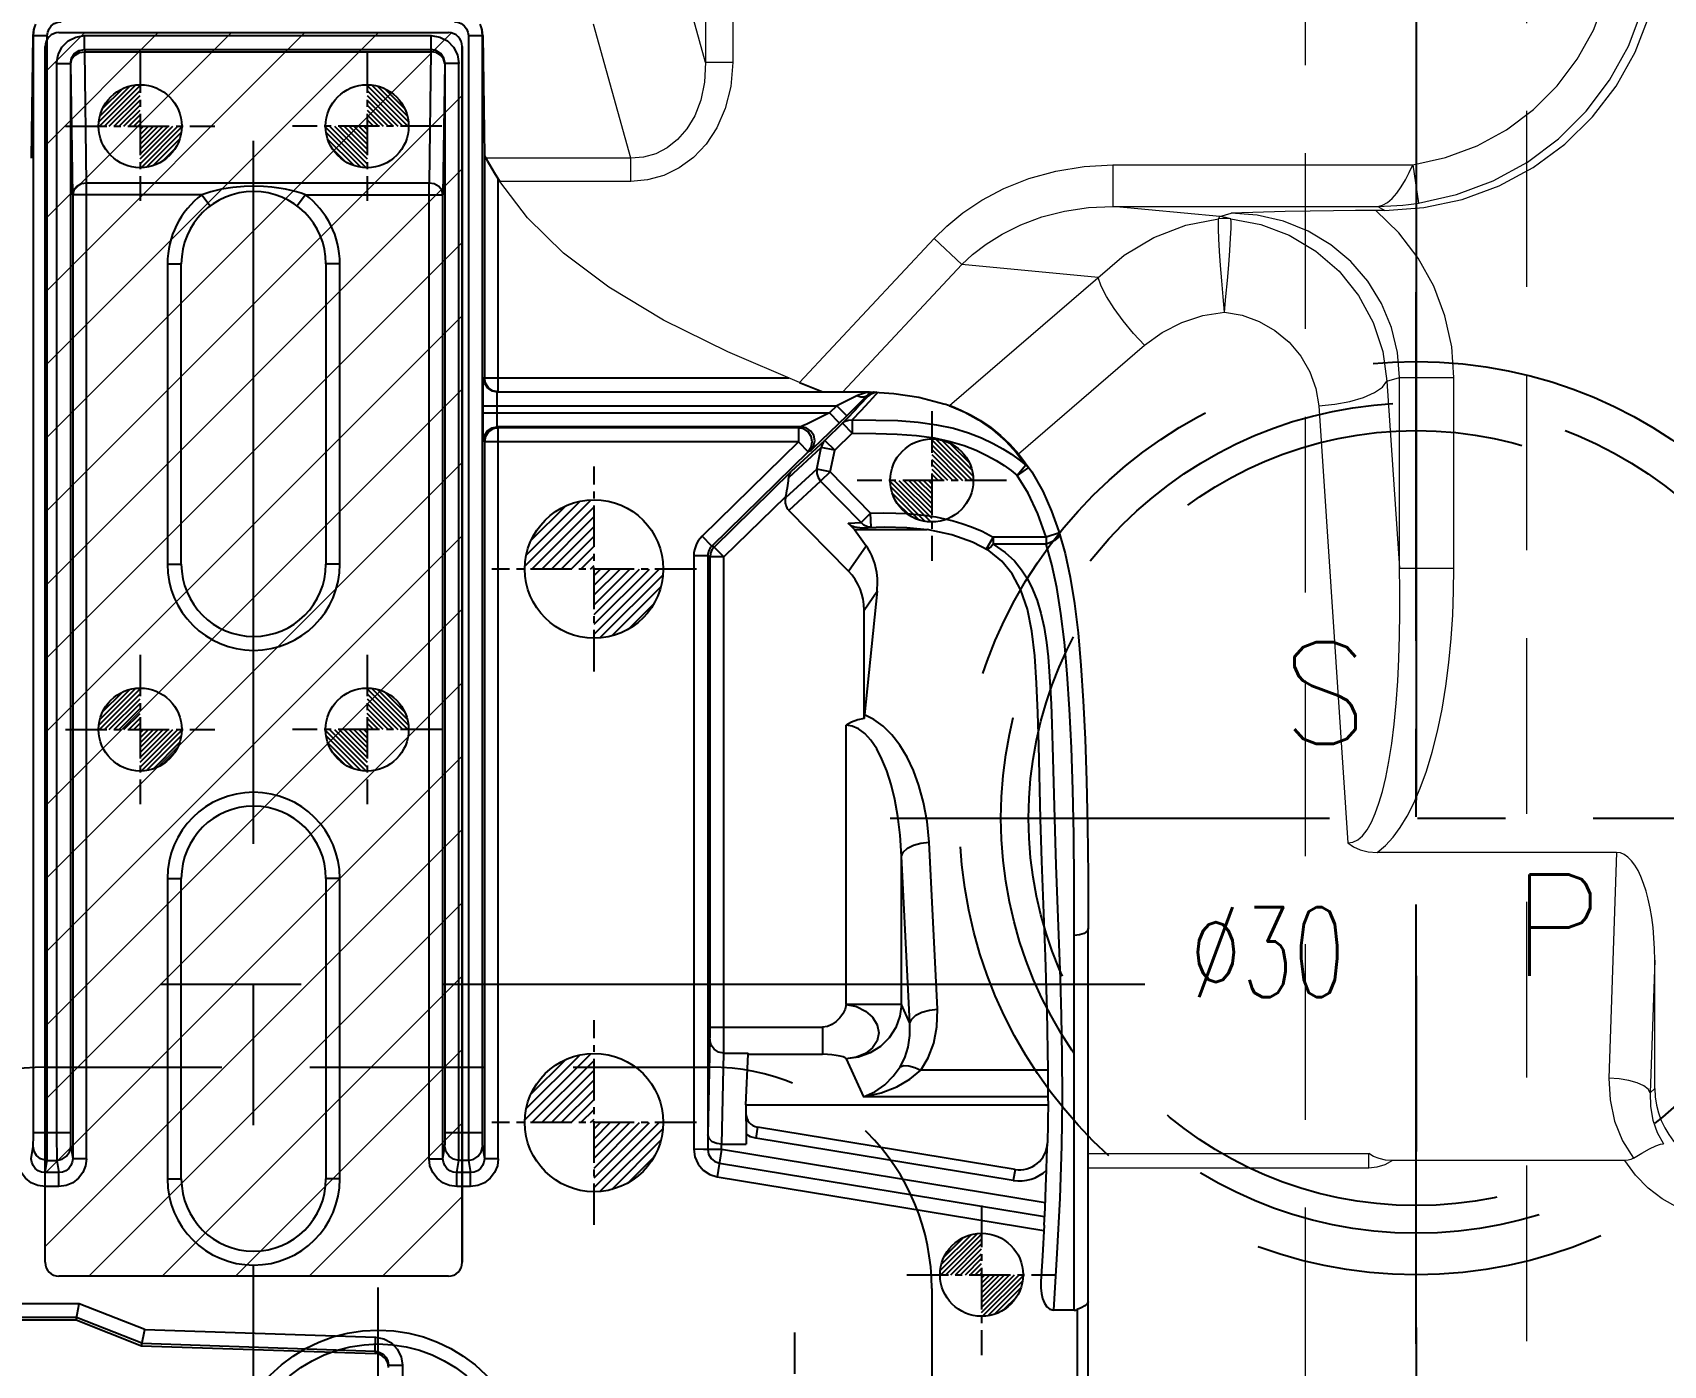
# Model space of a CAD drawing. Header units: inches. Extents: x 169168 to 170394, y -54081 to -53214.
# Drawn here: x 169733.4 to 169792.3, y -53412.3 to -53364.1 of the extents above; entities that cross this region are included whole.
import ezdxf

# ---------------------------------------------------------------- set-up
doc = ezdxf.new("R2010")
doc.units = ezdxf.units.IN
doc.header["$LTSCALE"] = 2
doc.header["$MEASUREMENT"] = 0
for name, pattern in [('CENTER', [50.8, 31.75, -6.35, 6.35, -6.35]), ('CENTER2', [1.125, 0.75, -0.125, 0.125, -0.125]), ('HIDDEN', [9.525, 6.35, -3.175])]:
    doc.linetypes.add(name, pattern=pattern)
doc.layers.get('0').update_dxf_attribs({"linetype": 'CONTINUOUS'})
for name, color, linetype in [('CAV-COR', 1, 'CONTINUOUS'), ('DEFAULT_1', 7, 'CENTER'), ('PIN', 4, 'CONTINUOUS'), ('SCREW', 52, 'HIDDEN'), ('SP', 3, 'CONTINUOUS'), ('y-cut', 7, 'CONTINUOUS'), ('壓塊', 157, 'CONTINUOUS'), ('文字', 1, 'CONTINUOUS')]:
    doc.layers.add(name, color=color, linetype=linetype)
for name, color, linetype, lineweight in [('dim', 3, 'CONTINUOUS', 15), ('WR', 122, 'HIDDEN', 18), ('截面', 191, 'CONTINUOUS', 15), ('枕位', 75, 'CONTINUOUS', 15)]:
    doc.layers.add(name, color=color, linetype=linetype, lineweight=lineweight)
doc.styles.add('ROMANC', font='romanc', dxfattribs={"width": 0.6, "height": 1})
doc.styles.get("Standard").update_dxf_attribs({"font": 'txt.shx', "width": 0.67})

# ---------------------------------------------------------------- blocks, each defined once
blk = doc.blocks.new('20160824.113845')
at = {"layer": '截面', "linetype": 'Continuous', "ltscale": 0.3}
h = blk.add_hatch(dxfattribs=at)
h.set_pattern_fill('ANSI31', color=256, scale=15, angle=180, style=0)
h.set_pattern_definition([(225, (340694.4852, -102157.7716), (1.325825215, -1.325825215), [])])
h.paths.add_polyline_path([(-35.353, -38.674, 0.414214), (-34.853, -39.174), (-20.783, -39.174, 0.414214), (-20.283, -38.674), (-20.283, 5.256, 0.414214), (-20.783, 5.756), (-34.853, 5.756, 0.414214), (-35.353, 5.256)])
h.paths.add_polyline_path([(32.552, -31.589, 0.414214), (33.052, -32.089), (33.722, -32.089, -0.414214), (34.222, -32.589), (34.222, -61.289, 0.414214), (34.722, -61.789), (40.022, -61.789, 0.414214), (40.522, -61.289), (40.522, -24.879), (40.382, -24.879), (32.552, -24.879)])
h.paths.add_polyline_path([(71.842, -61.289, 0.414214), (72.342, -61.789), (77.642, -61.789, 0.414214), (78.142, -61.289), (78.142, -32.589, -0.414214), (78.642, -32.089), (79.312, -32.089, 0.414214), (79.812, -31.589), (79.812, -24.879), (71.982, -24.879), (71.842, -24.879)])
h.paths.add_polyline_path([(71.842, -24.879), (71.982, -24.879), (71.982, -10.899), (64.482, -10.899), (64.482, -24.879)])
h.paths.add_polyline_path([(40.522, -24.879), (47.882, -24.879), (47.882, -10.899), (40.382, -10.899), (40.382, -24.879)])
at = {"layer": 'y-cut', "linetype": 'ByBlock'}
for p, q in [((-34.853, 5.756), (-20.783, 5.756)), ((-35.353, -38.674), (-35.353, 5.256)), ((-20.283, 5.256), (-20.283, -38.674)), ((-20.783, -39.174), (-34.853, -39.174))]:
    blk.add_line(p, q, dxfattribs=at)
for centre, start, end in [((-34.853, 5.256), 90, 180), ((-20.783, 5.256), 0, 90), ((-34.853, -38.674), 180, 270), ((-20.783, -38.674), 270, 0)]:
    blk.add_arc(centre, 0.5, start, end, dxfattribs=at)
blk = doc.blocks.new('20140410.082121')
at = {"layer": 'SCREW', "color": 137, "linetype": 'CENTER', "ltscale": 0.25}
for p, q in [((0, -7.042), (0, 7.042)), ((-7, 0), (7, 0))]:
    blk.add_line(p, q, dxfattribs=at)
at = {"layer": 'SCREW', "color": 137, "linetype": 'Continuous'}
blk.add_lwpolyline([(-1.443, 2.5), (-2.887, 0), (-1.443, -2.5), (1.443, -2.5), (2.887, 0), (1.443, 2.5)], close=True, dxfattribs=at)
at = {"layer": 'SCREW', "color": 137}
for radius in [5.5, 5, 3]:
    blk.add_circle((0, 0), radius, dxfattribs=at)
at = {"layer": 'dim', "style": 'ROMANC', "width": 0.8}
blk.add_text('M6', height=3.1716, dxfattribs=at).set_placement((-2.868, -1.703))
blk = doc.blocks.new('20160825.182511')
at = {"color": 8, "linetype": 'HIDDEN'}
blk.add_circle((0, 0), 16.5, dxfattribs=at)
at = {"layer": 'SP', "linetype": 'CENTER', "ltscale": 0.25}
for p, q in [((0, -19), (0, 19)), ((-19, 0), (19, 0))]:
    blk.add_line(p, q, dxfattribs=at)
at = {"layer": 'SP', "linetype": 'HIDDEN'}
for radius in [15, 14]:
    blk.add_circle((0, 0), radius, dxfattribs=at)
at = {"layer": 'dim', "insert": (-5.368, -4.84), "char_height": 3.2506, "attachment_point": 5}
blk.add_mtext('Ø30', dxfattribs=at)
at = {"layer": 'SP'}
for s, p in [('S', (-4.865, 2.687)), ('P', (3.467, -5.699))]:
    blk.add_text(s, height=3.665, dxfattribs=at).set_placement(p)

msp = doc.modelspace()

# ---------------------------------------------------------------- hatches: boundary and pattern name
at = {"layer": 'PIN', "linetype": 'Continuous'}
h = msp.add_hatch(dxfattribs=at)
h.set_pattern_fill('ANSI31', color=3, angle=270, style=0)
h.set_pattern_definition([(225, (169942.54292, -53353.25902), (-0.08838835, 0.08838835), [])])
h.paths.add_polyline_path([(169737.261, -53367.499), (169735.761, -53367.499, -0.414214), (169737.261, -53365.999)])
h.paths.add_polyline_path([(169737.261, -53368.999), (169737.261, -53367.499), (169738.761, -53367.499, -0.414214)])
h = msp.add_hatch(dxfattribs=at)
h.set_pattern_fill('ANSI31', color=3, angle=270, style=0)
h.set_pattern_definition([(315, (169540.17887, -53353.25902), (0.08838835, 0.08838835), [])])
h.paths.add_polyline_path([(169745.461, -53367.499), (169746.961, -53367.499, 0.414214), (169745.461, -53365.999)])
h.paths.add_polyline_path([(169745.461, -53368.999), (169745.461, -53367.499), (169743.961, -53367.499, 0.414214)])
h = msp.add_hatch(dxfattribs=at)
h.set_pattern_fill('ANSI31', color=3, angle=270, style=0)
h.set_pattern_definition([(315, (169560.57887, -53366.05902), (0.08838835, 0.08838835), [])])
h.paths.add_polyline_path([(169765.861, -53380.299), (169767.361, -53380.299, 0.414214), (169765.861, -53378.799)])
h.paths.add_polyline_path([(169765.861, -53381.799), (169765.861, -53380.299), (169764.361, -53380.299, 0.414214)])
h = msp.add_hatch(dxfattribs=at)
h.set_pattern_fill('ANSI31', color=5, scale=2, angle=90, style=0)
h.set_pattern_definition([(45, (169548.37887, -53397.73844), (0.1767767, -0.1767767), [])])
h.paths.add_polyline_path([(169753.661, -53383.499), (169756.161, -53383.499, -0.414214), (169753.661, -53385.999)])
h.paths.add_polyline_path([(169753.661, -53380.999), (169753.661, -53383.499), (169751.161, -53383.499, -0.414214)])
h = msp.add_hatch(dxfattribs=at)
h.set_pattern_fill('ANSI31', color=3, angle=270, style=0)
h.set_pattern_definition([(225, (169942.54292, -53375.05902), (-0.08838835, 0.08838835), [])])
h.paths.add_polyline_path([(169737.261, -53389.299), (169735.761, -53389.299, -0.414214), (169737.261, -53387.799)])
h.paths.add_polyline_path([(169737.261, -53390.799), (169737.261, -53389.299), (169738.761, -53389.299, -0.414214)])
h = msp.add_hatch(dxfattribs=at)
h.set_pattern_fill('ANSI31', color=3, angle=270, style=0)
h.set_pattern_definition([(315, (169540.17887, -53375.05902), (0.08838835, 0.08838835), [])])
h.paths.add_polyline_path([(169745.461, -53389.299), (169746.961, -53389.299, 0.414214), (169745.461, -53387.799)])
h.paths.add_polyline_path([(169745.461, -53390.799), (169745.461, -53389.299), (169743.961, -53389.299, 0.414214)])
h = msp.add_hatch(dxfattribs=at)
h.set_pattern_fill('ANSI31', color=5, scale=2, angle=90, style=0)
h.set_pattern_definition([(45, (169548.37887, -53417.73844), (0.1767767, -0.1767767), [])])
h.paths.add_polyline_path([(169753.661, -53403.499), (169756.161, -53403.499, -0.414214), (169753.661, -53405.999)])
h.paths.add_polyline_path([(169753.661, -53400.999), (169753.661, -53403.499), (169751.161, -53403.499, -0.414214)])
h = msp.add_hatch(dxfattribs=at)
h.set_pattern_fill('ANSI31', color=3, angle=270, style=0)
h.set_pattern_definition([(225, (169972.94292, -53394.75902), (-0.08838835, 0.08838835), [])])
h.paths.add_polyline_path([(169767.661, -53408.999), (169766.161, -53408.999, -0.414214), (169767.661, -53407.499)])
h.paths.add_polyline_path([(169767.661, -53410.499), (169767.661, -53408.999), (169769.161, -53408.999, -0.414214)])

# ---------------------------------------------------------------- linework, layer by layer
at = {"linetype": 'CENTER', "ltscale": 0.5}
msp.add_line((169783.361, -53258.499), (169783.361, -53658.499), dxfattribs=at)
at = {"layer": 'CAV-COR', "linetype": 'ByBlock'}
for p, q in [((169733.382, -53364.228), (169733.321, -53368.65)), ((169733.382, -53364.228), (169733.905, -53364.228)), ((169733.402, -53364.228), (169733.433, -53363.981)), ((169733.402, -53404.117), (169733.402, -53364.228)), ((169733.904, -53404.608), (169733.905, -53364.228)), ((169734.326, -53364.119), (169748.396, -53364.119)), ((169735.249, -53364.731), (169735.249, -53364.228)), ((169735.249, -53364.228), (169747.774, -53364.228)), ((169747.774, -53364.731), (169747.774, -53364.228)), ((169747.774, -53364.228), (169748.087, -53364.278)), ((169749.118, -53364.228), (169749.118, -53404.108)), ((169749.118, -53364.228), (169749.642, -53364.228)), ((169749.588, -53363.975), (169749.621, -53364.228)), ((169749.621, -53364.228), (169749.621, -53404.052)), ((169749.642, -53364.228), (169749.701, -53368.555)), ((169733.826, -53408.549), (169733.826, -53364.619)), ((169735.261, -53364.731), (169735.261, -53364.808)), ((169735.261, -53364.731), (169747.762, -53364.731)), ((169735.327, -53369.552), (169735.261, -53364.808)), ((169735.261, -53364.808), (169747.762, -53364.808)), ((169747.762, -53364.808), (169747.697, -53369.552)), ((169747.762, -53364.731), (169747.762, -53364.808)), ((169748.896, -53408.549), (169748.896, -53364.619)), ((169734.244, -53365.233), (169734.244, -53404.104)), ((169734.244, -53365.233), (169734.759, -53365.233)), ((169734.747, -53365.233), (169734.747, -53404.049)), ((169734.824, -53369.977), (169734.759, -53365.233)), ((169748.265, -53365.233), (169748.199, -53369.977)), ((169748.779, -53365.233), (169748.265, -53365.233)), ((169748.276, -53404.12), (169748.276, -53365.233)), ((169748.778, -53404.613), (169748.779, -53365.233)), ((169749.698, -53368.549), (169749.698, -53376.595)), ((169735.327, -53404.804), (169735.327, -53369.552)), ((169747.697, -53369.552), (169735.327, -53369.552)), ((169747.697, -53404.804), (169747.697, -53369.552)), ((169750.147, -53369.332), (169750.252, -53369.495)), ((169750.201, -53377.097), (169750.201, -53369.416)), ((169734.824, -53369.977), (169734.824, -53404.804)), ((169739.492, -53369.977), (169734.824, -53369.977)), ((169739.492, -53369.977), (169739.793, -53370.379)), ((169743.23, -53369.977), (169742.929, -53370.379)), ((169743.23, -53369.977), (169748.199, -53369.977)), ((169748.199, -53404.804), (169748.199, -53369.977)), ((169738.245, -53372.469), (169738.245, -53383.323)), ((169738.245, -53372.469), (169738.748, -53372.469)), ((169738.748, -53383.323), (169738.748, -53372.469)), ((169743.974, -53372.469), (169743.974, -53383.323)), ((169744.476, -53372.469), (169743.974, -53372.469)), ((169744.476, -53383.323), (169744.476, -53372.469)), ((169749.663, -53376.595), (169749.701, -53376.787)), ((169749.663, -53376.595), (169760.693, -53376.595)), ((169761.086, -53376.757), (169761.923, -53377.097)), ((169749.654, -53378.124), (169749.654, -53377.337)), ((169749.973, -53377.059), (169750.165, -53377.097)), ((169750.165, -53377.097), (169762.155, -53377.097)), ((169763.157, -53377.244), (169762.435, -53377.6)), ((169762.652, -53377.097), (169763.543, -53377.098)), ((169763.509, -53377.248), (169762.787, -53377.959)), ((169763.401, -53377.156), (169763.325, -53377.178)), ((169763.473, -53377.35), (169763.361, -53377.471)), ((169763.561, -53377.25), (169763.473, -53377.35)), ((169763.553, -53377.209), (169763.509, -53377.248)), ((169763.509, -53377.248), (169763.561, -53377.25)), ((169763.543, -53377.098), (169763.614, -53377.098)), ((169763.595, -53377.179), (169763.553, -53377.209)), ((169763.671, -53377.168), (169763.561, -53377.25)), ((169763.719, -53377.332), (169763.589, -53377.472)), ((169763.614, -53377.098), (169763.79, -53377.108)), ((169763.667, -53377.171), (169763.79, -53377.122)), ((169763.798, -53377.119), (169763.671, -53377.168)), ((169763.833, -53377.209), (169763.719, -53377.332)), ((169763.79, -53377.122), (169763.877, -53377.113)), ((169763.873, -53377.112), (169763.798, -53377.119)), ((169763.914, -53377.117), (169763.833, -53377.209)), ((169765.393, -53377.292), (169766.299, -53377.526)), ((169749.654, -53377.6), (169762.435, -53377.6)), ((169749.654, -53377.862), (169762.168, -53377.862)), ((169750.157, -53377.993), (169750.157, -53377.6)), ((169762.787, -53377.959), (169761.853, -53378.871)), ((169762.435, -53377.6), (169762.168, -53377.862)), ((169762.52, -53378.221), (169762.168, -53377.862)), ((169762.787, -53377.959), (169762.435, -53377.6)), ((169763.091, -53377.757), (169762.788, -53378.073)), ((169763.297, -53377.78), (169762.985, -53378.107)), ((169763.589, -53377.472), (169763.297, -53377.78)), ((169766.435, -53377.568), (169766.501, -53377.588)), ((169766.497, -53377.598), (169766.572, -53377.624)), ((169749.657, -53378.571), (169749.654, -53378.124)), ((169749.659, -53378.729), (169749.657, -53378.571)), ((169749.973, -53378.403), (169750.165, -53378.364)), ((169750.165, -53378.364), (169750.163, -53378.346)), ((169750.201, -53378.399), (169750.165, -53378.364)), ((169761.13, -53378.364), (169750.165, -53378.364)), ((169750.201, -53404.804), (169750.201, -53378.399)), ((169761.044, -53378.399), (169750.201, -53378.399)), ((169761.13, -53378.364), (169761.044, -53378.399)), ((169761.044, -53378.399), (169761.044, -53378.902)), ((169762.631, -53378.235), (169762.002, -53378.851)), ((169762.788, -53378.073), (169762.631, -53378.235)), ((169762.631, -53378.235), (169762.983, -53378.594)), ((169762.985, -53378.107), (169762.983, -53378.594)), ((169749.661, -53378.83), (169749.659, -53378.729)), ((169749.663, -53378.867), (169749.661, -53378.83)), ((169749.663, -53378.867), (169749.701, -53378.675)), ((169749.698, -53378.902), (169749.663, -53378.867)), ((169749.698, -53378.902), (169749.698, -53404.804)), ((169761.044, -53378.902), (169749.698, -53378.902)), ((169761.044, -53378.902), (169757.566, -53382.31)), ((169760.694, -53380.196), (169761.87, -53379.108)), ((169762.002, -53378.851), (169760.781, -53379.981)), ((169761.044, -53378.902), (169761.396, -53379.261)), ((169761.704, -53379.889), (169761.87, -53379.108)), ((169762.354, -53379.21), (169761.87, -53379.108)), ((169762.002, -53378.851), (169762.354, -53379.21)), ((169762.982, -53378.594), (169762.354, -53379.21)), ((169761.396, -53379.261), (169757.918, -53382.669)), ((169761.482, -53379.226), (169761.396, -53379.261)), ((169762.188, -53379.992), (169762.354, -53379.21)), ((169768.748, -53379.355), (169769.022, -53379.55)), ((169768.927, -53379.307), (169769.265, -53379.742)), ((169769.265, -53379.742), (169768.953, -53380.116)), ((169769.022, -53379.55), (169769.265, -53379.742)), ((169758.002, -53382.705), (169760.781, -53379.981)), ((169761.704, -53379.889), (169760.576, -53380.933)), ((169761.845, -53380.328), (169760.703, -53381.385)), ((169762.188, -53379.992), (169761.704, -53379.889)), ((169762.188, -53379.992), (169761.845, -53380.328)), ((169763.308, -53381.821), (169761.845, -53380.328)), ((169763.651, -53381.485), (169762.188, -53379.992)), ((169769.361, -53379.837), (169768.953, -53380.116)), ((169758.354, -53383.064), (169760.589, -53380.873)), ((169760.589, -53380.873), (169760.576, -53380.933)), ((169762.857, -53383.582), (169760.703, -53381.385)), ((169763.651, -53381.485), (169763.308, -53381.821)), ((169763.669, -53381.987), (169763.651, -53381.485)), ((169763.065, -53382.076), (169762.837, -53381.844)), ((169763.065, -53382.076), (169763.492, -53382.659)), ((169763.065, -53382.076), (169765.696, -53382.076)), ((169763.411, -53381.914), (169763.308, -53381.821)), ((169757.918, -53382.669), (169757.566, -53382.31)), ((169758.002, -53382.705), (169757.918, -53382.669)), ((169762.857, -53383.582), (169763.492, -53382.659)), ((169768.083, -53382.346), (169767.824, -53382.777)), ((169769.994, -53382.598), (169768.082, -53382.598)), ((169768.083, -53382.346), (169768.083, -53382.598)), ((169769.994, -53382.346), (169768.083, -53382.346)), ((169770.474, -53382.197), (169769.994, -53382.346)), ((169769.994, -53382.346), (169769.994, -53382.598)), ((169757.264, -53383.028), (169757.264, -53404.461)), ((169757.767, -53383.028), (169757.264, -53383.028)), ((169757.767, -53383.028), (169757.767, -53404.471)), ((169757.851, -53383.064), (169757.767, -53383.028)), ((169757.869, -53382.932), (169757.851, -53383.064)), ((169757.851, -53400.264), (169757.851, -53383.064)), ((169758.354, -53383.064), (169757.851, -53383.064)), ((169757.92, -53382.809), (169757.869, -53382.932)), ((169758.002, -53382.705), (169757.92, -53382.809)), ((169758.354, -53383.064), (169758.002, -53382.705)), ((169758.352, -53400.749), (169758.354, -53383.064)), ((169738.245, -53383.323), (169738.748, -53383.323)), ((169744.476, -53383.323), (169743.974, -53383.323)), ((169763.418, -53384.982), (169763.886, -53384.302)), ((169763.886, -53384.302), (169763.429, -53388.771)), ((169763.418, -53388.895), (169763.418, -53384.982)), ((169762.774, -53399.228), (169762.774, -53389.146)), ((169770.229, -53389.916), (169770.314, -53393.367)), ((169765.072, -53399.907), (169764.766, -53393.874)), ((169764.766, -53399.228), (169764.766, -53393.874)), ((169766.068, -53399.406), (169765.762, -53393.373)), ((169738.245, -53394.68), (169738.245, -53405.534)), ((169738.245, -53394.68), (169738.748, -53394.68)), ((169738.748, -53405.534), (169738.748, -53394.68)), ((169743.974, -53394.68), (169743.974, -53405.534)), ((169744.476, -53394.68), (169743.974, -53394.68)), ((169744.476, -53405.534), (169744.476, -53394.68)), ((169771.008, -53410.278), (169771.008, -53396.741)), ((169771.511, -53419.083), (169771.511, -53396.489)), ((169764.766, -53399.228), (169762.774, -53399.228)), ((169765.072, -53399.907), (169764.766, -53399.228)), ((169757.85, -53400.399), (169757.851, -53400.264)), ((169757.851, -53400.048), (169761.917, -53400.048)), ((169761.917, -53400.048), (169761.917, -53401.034)), ((169757.849, -53400.491), (169757.767, -53403.937)), ((169757.849, -53400.491), (169757.85, -53400.399)), ((169758.272, -53404.284), (169758.351, -53400.991)), ((169758.351, -53400.991), (169759.23, -53400.991)), ((169759.147, -53402.86), (169759.229, -53401.034)), ((169759.229, -53401.034), (169761.917, -53401.034)), ((169762.774, -53401.191), (169763.395, -53402.572)), ((169770.067, -53401.611), (169765.471, -53401.611)), ((169770.067, -53402.239), (169770.067, -53401.611)), ((169770.065, -53402.572), (169763.395, -53402.572)), ((169770.064, -53402.716), (169770.067, -53402.239)), ((169759.147, -53402.86), (169759.147, -53403.17)), ((169759.147, -53402.86), (169770.062, -53402.86)), ((169759.148, -53403.17), (169759.151, -53403.735)), ((169733.402, -53403.863), (169734.747, -53403.863)), ((169748.276, -53403.863), (169749.621, -53403.863)), ((169759.151, -53403.735), (169759.151, -53404.284)), ((169759.569, -53403.666), (169759.504, -53404.062)), ((169768.87, -53405.196), (169759.568, -53403.666)), ((169733.325, -53404.804), (169733.398, -53404.365)), ((169733.401, -53404.235), (169733.402, -53404.117)), ((169734.244, -53404.104), (169734.246, -53404.699)), ((169734.713, -53404.557), (169734.751, -53404.365)), ((169734.747, -53404.049), (169734.748, -53404.234)), ((169734.748, -53404.234), (169734.749, -53404.317)), ((169734.751, -53404.365), (169734.824, -53404.804)), ((169748.199, -53404.804), (169748.272, -53404.365)), ((169748.311, -53404.557), (169748.272, -53404.365)), ((169749.118, -53404.108), (169749.12, -53404.703)), ((169749.587, -53404.557), (169749.625, -53404.365)), ((169749.621, -53404.052), (169749.622, -53404.236)), ((169749.622, -53404.236), (169749.623, -53404.319)), ((169749.625, -53404.365), (169749.698, -53404.804)), ((169758.269, -53404.471), (169757.767, -53404.471)), ((169758.269, -53404.471), (169758.107, -53405.462)), ((169758.269, -53404.471), (169758.269, -53404.284)), ((169769.963, -53406.394), (169758.269, -53404.471)), ((169758.272, -53404.284), (169759.151, -53404.284)), ((169768.805, -53405.592), (169759.504, -53404.062)), ((169770.024, -53404.74), (169770.038, -53404.229)), ((169733.827, -53405.308), (169733.901, -53404.866)), ((169733.901, -53404.866), (169734.248, -53404.866)), ((169733.902, -53404.773), (169733.904, -53404.608)), ((169734.246, -53404.699), (169734.247, -53404.823)), ((169734.248, -53404.866), (169734.322, -53405.308)), ((169735.327, -53404.804), (169734.824, -53404.804)), ((169747.697, -53404.804), (169748.199, -53404.804)), ((169748.701, -53405.308), (169748.775, -53404.866)), ((169749.122, -53404.866), (169748.775, -53404.866)), ((169748.776, -53404.776), (169748.778, -53404.613)), ((169749.12, -53404.703), (169749.121, -53404.824)), ((169749.122, -53404.866), (169749.196, -53405.308)), ((169750.201, -53404.804), (169749.698, -53404.804)), ((169758.188, -53404.966), (169769.939, -53406.899)), ((169770.009, -53405.218), (169770.024, -53404.74)), ((169734.322, -53405.308), (169733.827, -53405.308)), ((169734.322, -53405.81), (169734.322, -53405.308)), ((169738.245, -53405.534), (169738.748, -53405.534)), ((169744.476, -53405.534), (169743.974, -53405.534)), ((169748.701, -53405.81), (169748.701, -53405.308)), ((169749.196, -53405.308), (169748.701, -53405.308)), ((169749.196, -53405.81), (169749.196, -53405.308)), ((169758.109, -53405.463), (169769.914, -53407.404)), ((169768.87, -53405.196), (169768.805, -53405.592)), ((169769.987, -53405.809), (169770.009, -53405.218)), ((169734.322, -53405.81), (169733.826, -53405.81)), ((169749.196, -53405.81), (169748.701, -53405.81)), ((169769.954, -53406.587), (169769.987, -53405.809)), ((169769.924, -53407.21), (169769.954, -53406.587)), ((169748.396, -53409.049), (169734.326, -53409.049)), ((169735.059, -53410.045), (169711.889, -53410.045)), ((169734.947, -53410.632), (169735.059, -53410.045)), ((169737.426, -53410.977), (169735.059, -53410.045)), ((169771.008, -53410.278), (169770.255, -53410.278)), ((169771.109, -53410.257), (169771.109, -53419.083)), ((169734.963, -53410.547), (169711.09, -53410.546)), ((169720.056, -53410.632), (169734.947, -53410.632)), ((169734.947, -53410.632), (169737.305, -53411.561)), ((169737.323, -53411.476), (169734.963, -53410.547)), ((169737.305, -53411.561), (169737.426, -53410.977)), ((169737.426, -53410.977), (169745.765, -53411.259)), ((169737.305, -53411.561), (169745.748, -53411.847)), ((169737.323, -53411.476), (169745.748, -53411.761)), ((169745.748, -53411.761), (169745.765, -53411.259)), ((169745.748, -53411.761), (169745.748, -53411.847)), ((169745.748, -53411.761), (169745.9, -53411.79)), ((169746.209, -53412.111), (169746.233, -53412.264)), ((169746.233, -53412.264), (169746.736, -53412.264)), ((169746.736, -53412.264), (169746.736, -53418.508))]:
    msp.add_line(p, q, dxfattribs=at)
for points in [[(169733.905, -53364.228), (169733.92, -53364.105), (169733.969, -53363.983), (169734.05, -53363.875), (169734.157, -53363.792), (169734.281, -53363.742), (169734.407, -53363.726)], [(169748.616, -53363.726), (169748.739, -53363.741), (169748.861, -53363.79), (169748.969, -53363.871), (169749.052, -53363.978), (169749.102, -53364.101), (169749.118, -53364.228)], [(169734.244, -53365.233), (169734.294, -53364.921), (169734.437, -53364.642), (169734.657, -53364.421), (169734.936, -53364.278), (169735.249, -53364.228)], [(169748.087, -53364.278), (169748.366, -53364.421), (169748.587, -53364.642)], [(169734.747, -53365.233), (169734.785, -53365.041), (169734.894, -53364.878), (169735.057, -53364.769), (169735.261, -53364.731)], [(169734.759, -53365.233), (169734.796, -53365.042), (169734.905, -53364.878), (169735.069, -53364.769)], [(169734.759, -53365.233), (169734.797, -53365.071), (169734.907, -53364.934), (169735.069, -53364.841), (169735.261, -53364.808)], [(169748.276, -53365.233), (169748.238, -53365.041), (169748.129, -53364.878), (169747.966, -53364.769), (169747.762, -53364.731)], [(169748.265, -53365.233), (169748.226, -53365.071), (169748.117, -53364.934), (169747.954, -53364.841), (169747.762, -53364.808)], [(169748.265, -53365.233), (169748.226, -53365.041), (169748.117, -53364.878), (169747.954, -53364.769)], [(169748.587, -53364.642), (169748.729, -53364.921), (169748.779, -53365.233)], [(169749.701, -53368.555), (169749.726, -53368.602), (169749.751, -53368.65)], [(169749.751, -53368.65), (169749.809, -53368.757), (169749.88, -53368.885), (169749.961, -53369.025), (169750.05, -53369.175), (169750.147, -53369.332)], [(169735.327, -53369.552), (169735.135, -53369.585), (169734.972, -53369.677), (169734.863, -53369.815), (169734.824, -53369.977)], [(169743.23, -53369.977), (169743.078, -53369.923), (169742.908, -53369.871), (169742.719, -53369.821), (169742.51, -53369.775), (169742.276, -53369.734), (169742.013, -53369.7), (169741.718, -53369.675), (169741.385, -53369.665), (169741.014, -53369.675), (169740.613, -53369.711), (169740.204, -53369.777), (169739.82, -53369.869), (169739.492, -53369.977)], [(169748.199, -53369.977), (169748.16, -53369.815), (169748.051, -53369.677), (169747.889, -53369.585), (169747.697, -53369.552)], [(169749.654, -53377.337), (169749.657, -53376.887), (169749.659, -53376.729)], [(169749.659, -53376.729), (169749.661, -53376.629), (169749.663, -53376.595)], [(169750.201, -53377.097), (169750.008, -53377.059), (169749.845, -53376.95), (169749.736, -53376.787), (169749.698, -53376.595)], [(169749.701, -53376.787), (169749.81, -53376.95), (169749.973, -53377.059)], [(169750.157, -53377.6), (169750.157, -53377.468), (169750.158, -53377.347), (169750.159, -53377.244), (169750.161, -53377.165), (169750.163, -53377.115), (169750.165, -53377.097)], [(169762.155, -53377.097), (169762.363, -53377.098), (169762.526, -53377.098), (169762.648, -53377.097)], [(169763.325, -53377.178), (169763.243, -53377.206), (169763.157, -53377.244)], [(169763.509, -53377.248), (169763.418, -53377.294), (169763.296, -53377.293), (169763.157, -53377.244)], [(169763.54, -53377.126), (169763.473, -53377.139), (169763.401, -53377.156)], [(169763.665, -53377.11), (169763.604, -53377.117), (169763.54, -53377.126)], [(169763.705, -53377.127), (169763.67, -53377.14), (169763.634, -53377.157), (169763.595, -53377.179)], [(169763.614, -53377.098), (169764.495, -53377.153), (169765.393, -53377.292)], [(169763.786, -53377.109), (169763.768, -53377.111), (169763.737, -53377.118), (169763.705, -53377.127)], [(169762.168, -53377.862), (169761.346, -53378.262), (169761.229, -53378.318), (169761.157, -53378.353), (169761.13, -53378.364)], [(169763.361, -53377.471), (169763.232, -53377.609), (169763.091, -53377.757)], [(169766.299, -53377.526), (169766.367, -53377.547), (169766.435, -53377.568)], [(169766.501, -53377.588), (169766.556, -53377.607), (169766.615, -53377.629)], [(169766.572, -53377.624), (169767.052, -53377.835), (169767.554, -53378.113), (169768.055, -53378.463), (169768.523, -53378.872), (169768.927, -53379.307)], [(169766.615, -53377.629), (169766.912, -53377.755), (169767.259, -53377.925), (169767.626, -53378.138), (169767.991, -53378.388), (169768.342, -53378.67), (169768.677, -53378.986), (169768.991, -53379.334)], [(169750.201, -53378.399), (169750.008, -53378.438), (169749.845, -53378.547), (169749.736, -53378.71), (169749.698, -53378.902)], [(169749.701, -53378.675), (169749.81, -53378.512), (169749.973, -53378.403)], [(169750.163, -53378.346), (169750.161, -53378.295), (169750.159, -53378.216), (169750.158, -53378.113), (169750.157, -53377.993)], [(169761.396, -53379.261), (169761.507, -53379.098), (169761.546, -53378.905), (169761.509, -53378.712), (169761.4, -53378.548), (169761.237, -53378.438), (169761.044, -53378.399)], [(169761.482, -53379.226), (169761.593, -53379.063), (169761.633, -53378.87), (169761.595, -53378.677), (169761.487, -53378.513), (169761.323, -53378.403), (169761.13, -53378.364)], [(169762.631, -53378.235), (169762.734, -53378.16), (169762.855, -53378.116), (169762.985, -53378.107)], [(169762.985, -53378.107), (169763.844, -53378.115), (169764.635, -53378.139), (169765.365, -53378.193), (169766.036, -53378.284), (169766.647, -53378.415), (169767.19, -53378.579), (169767.664, -53378.764), (169768.076, -53378.959), (169768.434, -53379.157), (169768.748, -53379.355)], [(169761.853, -53378.871), (169761.581, -53379.133), (169761.509, -53379.202), (169761.482, -53379.226)], [(169762.002, -53378.851), (169761.94, -53378.926), (169761.896, -53379.013), (169761.87, -53379.108)], [(169762.982, -53378.594), (169763.836, -53378.601), (169764.611, -53378.625), (169765.315, -53378.677), (169765.954, -53378.764), (169766.526, -53378.886), (169767.03, -53379.038), (169767.47, -53379.21), (169767.853, -53379.392), (169768.186, -53379.576), (169768.476, -53379.759), (169768.73, -53379.939), (169768.953, -53380.116)], [(169768.991, -53379.334), (169769.471, -53379.987), (169769.869, -53380.683), (169770.193, -53381.403), (169770.458, -53382.148)], [(169769.265, -53379.742), (169769.306, -53379.768), (169769.317, -53379.777)], [(169760.694, -53380.196), (169760.717, -53380.08), (169760.781, -53379.981)], [(169761.704, -53379.889), (169761.703, -53380.046), (169761.752, -53380.198), (169761.845, -53380.328)], [(169769.994, -53382.346), (169769.69, -53381.5), (169769.343, -53380.76), (169768.953, -53380.116)], [(169763.651, -53381.485), (169764.118, -53381.474), (169764.56, -53381.478), (169764.966, -53381.496), (169765.337, -53381.526), (169765.68, -53381.566), (169766.004, -53381.617), (169766.318, -53381.68), (169766.63, -53381.755), (169766.953, -53381.849), (169767.301, -53381.97), (169767.684, -53382.133), (169768.083, -53382.346)], [(169762.837, -53381.844), (169763.076, -53381.831), (169763.308, -53381.821)], [(169763.268, -53382.006), (169763.172, -53382.003), (169763.079, -53381.985), (169762.99, -53381.952), (169762.909, -53381.904), (169762.837, -53381.844)], [(169763.268, -53382.006), (169764.15, -53381.977), (169764.957, -53381.999), (169765.696, -53382.076)], [(169763.669, -53381.987), (169763.536, -53381.971), (169763.411, -53381.914)], [(169767.936, -53382.847), (169767.332, -53382.525), (169766.584, -53382.263), (169765.696, -53382.076)], [(169757.566, -53382.31), (169757.492, -53382.391), (169757.425, -53382.484), (169757.367, -53382.586), (169757.321, -53382.695), (169757.289, -53382.808), (169757.27, -53382.92), (169757.264, -53383.028)], [(169757.918, -53382.669), (169757.881, -53382.71), (169757.847, -53382.756), (169757.818, -53382.807), (169757.795, -53382.862), (169757.779, -53382.918), (169757.77, -53382.974), (169757.767, -53383.028)], [(169768.084, -53382.597), (169768.004, -53382.686), (169767.93, -53382.749), (169767.869, -53382.78), (169767.824, -53382.777)], [(169768.082, -53382.598), (169768.513, -53382.899), (169768.845, -53383.209), (169769.104, -53383.525), (169769.32, -53383.859), (169769.506, -53384.225), (169769.668, -53384.634), (169769.808, -53385.096), (169769.923, -53385.618), (169770.008, -53386.154), (169770.067, -53386.675), (169770.109, -53387.202), (169770.142, -53387.764), (169770.172, -53388.386), (169770.202, -53389.098), (169770.229, -53389.916)], [(169770.474, -53382.197), (169770.47, -53382.283), (169770.411, -53382.378), (169770.301, -53382.469), (169770.156, -53382.546), (169769.994, -53382.598)], [(169771.008, -53396.741), (169771.005, -53394.855), (169770.989, -53393.103), (169770.956, -53391.473), (169770.905, -53389.957), (169770.837, -53388.56), (169770.754, -53387.288), (169770.654, -53386.138), (169770.53, -53385.102), (169770.378, -53384.172), (169770.199, -53383.34), (169769.994, -53382.598)], [(169770.458, -53382.148), (169770.68, -53382.939), (169770.867, -53383.798), (169771.023, -53384.748), (169771.151, -53385.807), (169771.253, -53386.98), (169771.337, -53388.262), (169771.406, -53389.65), (169771.457, -53391.153), (169771.491, -53392.784), (169771.507, -53394.557), (169771.511, -53396.489)], [(169769.732, -53389.865), (169769.693, -53388.692), (169769.644, -53387.62), (169769.581, -53386.641), (169769.479, -53385.75), (169769.317, -53384.954), (169769.083, -53384.259), (169768.772, -53383.676), (169768.398, -53383.217), (169767.936, -53382.847)], [(169763.418, -53388.895), (169763.185, -53388.946), (169762.967, -53389.032), (169762.774, -53389.146)], [(169764.766, -53393.874), (169764.719, -53393.118), (169764.636, -53392.436), (169764.525, -53391.825), (169764.391, -53391.279), (169764.237, -53390.795), (169764.063, -53390.366), (169763.871, -53389.995), (169763.662, -53389.686), (169763.442, -53389.444), (169763.213, -53389.273), (169762.987, -53389.176), (169762.774, -53389.146)], [(169763.429, -53388.77), (169763.424, -53388.831), (169763.418, -53388.895)], [(169765.762, -53393.373), (169765.691, -53392.616), (169765.567, -53391.934), (169765.4, -53391.322), (169765.199, -53390.777), (169764.968, -53390.292), (169764.707, -53389.863), (169764.417, -53389.492), (169764.104, -53389.183), (169763.773, -53388.941), (169763.429, -53388.771)], [(169769.972, -53397.505), (169769.841, -53394.056), (169769.796, -53392.539), (169769.732, -53389.865)], [(169764.766, -53393.874), (169764.833, -53393.726), (169764.982, -53393.591), (169765.2, -53393.482), (169765.468, -53393.407), (169765.762, -53393.373)], [(169770.314, -53393.367), (169770.34, -53394.198), (169770.495, -53398.311)], [(169771.511, -53396.489), (169771.473, -53396.585), (169771.364, -53396.667), (169771.201, -53396.721), (169771.008, -53396.741)], [(169770.067, -53401.611), (169770.035, -53399.467), (169769.972, -53397.505)], [(169770.495, -53398.311), (169770.536, -53399.635), (169770.564, -53401.067), (169770.569, -53402.624), (169770.544, -53404.344), (169770.484, -53406.228), (169770.386, -53408.226), (169770.255, -53410.278)], [(169762.774, -53399.228), (169762.733, -53399.399), (169762.654, -53399.565), (169762.543, -53399.718), (169762.408, -53399.851), (169762.255, -53399.955), (169762.089, -53400.023), (169761.917, -53400.048)], [(169764.766, -53399.228), (169764.71, -53399.658), (169764.559, -53400.07), (169764.321, -53400.44), (169764.006, -53400.75), (169763.63, -53400.986), (169763.213, -53401.135), (169762.774, -53401.191)], [(169762.774, -53399.228), (169763.142, -53399.31), (169763.47, -53399.469), (169763.725, -53399.697), (169763.888, -53399.968), (169763.946, -53400.258), (169763.89, -53400.545), (169763.726, -53400.802), (169763.47, -53401.007), (169763.142, -53401.14), (169762.774, -53401.191)], [(169765.072, -53399.907), (169765.138, -53399.759), (169765.287, -53399.624), (169765.505, -53399.514), (169765.774, -53399.439), (169766.068, -53399.406)], [(169765.471, -53401.611), (169765.733, -53401.159), (169765.932, -53400.63), (169766.049, -53400.035), (169766.068, -53399.406)], [(169764.72, -53401.48), (169764.886, -53401.157), (169765.007, -53400.781), (169765.073, -53400.357), (169765.072, -53399.907)], [(169758.351, -53400.991), (169758.159, -53400.955), (169757.996, -53400.853), (169757.887, -53400.7), (169757.848, -53400.52)], [(169758.351, -53400.991), (169758.351, -53400.935), (169758.352, -53400.749)], [(169762.774, -53401.191), (169762.735, -53401.158), (169762.657, -53401.126), (169762.546, -53401.097), (169762.41, -53401.072), (169762.255, -53401.052), (169762.089, -53401.039), (169761.917, -53401.034)], [(169763.395, -53402.572), (169763.804, -53402.389), (169764.161, -53402.134), (169764.467, -53401.825), (169764.72, -53401.48)], [(169764.72, -53401.48), (169764.855, -53401.443), (169765.034, -53401.453), (169765.245, -53401.511), (169765.471, -53401.611)], [(169763.395, -53402.572), (169764.035, -53402.43), (169764.595, -53402.21), (169765.075, -53401.932), (169765.471, -53401.611)], [(169770.064, -53402.716), (169770.053, -53403.535), (169770.038, -53404.229)], [(169733.398, -53404.365), (169733.399, -53404.358), (169733.399, -53404.343), (169733.4, -53404.318), (169733.401, -53404.235)], [(169733.826, -53404.861), (169733.658, -53404.804), (169733.52, -53404.692), (169733.43, -53404.539), (169733.398, -53404.365)], [(169734.749, -53404.317), (169734.75, -53404.343), (169734.75, -53404.358), (169734.751, -53404.365)], [(169748.272, -53404.365), (169748.273, -53404.358), (169748.273, -53404.344), (169748.274, -53404.319), (169748.275, -53404.284), (169748.275, -53404.238), (169748.276, -53404.12)], [(169749.623, -53404.319), (169749.624, -53404.343), (169749.624, -53404.358), (169749.625, -53404.365)], [(169757.264, -53404.461), (169757.302, -53404.742), (169757.416, -53405.002), (169757.6, -53405.22), (169757.838, -53405.378), (169758.109, -53405.463)], [(169757.767, -53404.471), (169757.727, -53404.469), (169757.618, -53404.467), (169757.264, -53404.463)], [(169758.269, -53404.284), (169758.09, -53404.26), (169757.929, -53404.19), (169757.813, -53404.078), (169757.767, -53403.93)], [(169757.767, -53404.471), (169757.797, -53404.643), (169757.886, -53404.795), (169758.021, -53404.908), (169758.188, -53404.966)], [(169759.504, -53404.062), (169759.318, -53404.011), (169759.151, -53403.924)], [(169733.826, -53405.81), (169733.563, -53405.774), (169733.321, -53405.672), (169733.115, -53405.513), (169732.957, -53405.306), (169732.857, -53405.065), (169732.823, -53404.804)], [(169733.826, -53405.308), (169733.695, -53405.29), (169733.574, -53405.239), (169733.471, -53405.159), (169733.392, -53405.056), (169733.342, -53404.935), (169733.325, -53404.804)], [(169733.901, -53404.866), (169733.863, -53404.865), (169733.826, -53404.861)], [(169733.901, -53404.866), (169733.901, -53404.853), (169733.902, -53404.824), (169733.902, -53404.773)], [(169734.247, -53404.823), (169734.248, -53404.853), (169734.248, -53404.866)], [(169734.248, -53404.866), (169734.441, -53404.828), (169734.604, -53404.719), (169734.713, -53404.557)], [(169734.824, -53404.804), (169734.807, -53404.935), (169734.757, -53405.056), (169734.678, -53405.16), (169734.574, -53405.24), (169734.453, -53405.29), (169734.322, -53405.308)], [(169735.327, -53404.804), (169735.292, -53405.065), (169735.192, -53405.307), (169735.034, -53405.513), (169734.828, -53405.673), (169734.585, -53405.775), (169734.322, -53405.81)], [(169748.701, -53405.81), (169748.438, -53405.775), (169748.196, -53405.673), (169747.989, -53405.513), (169747.831, -53405.307), (169747.731, -53405.065), (169747.697, -53404.804)], [(169748.701, -53405.308), (169748.57, -53405.29), (169748.449, -53405.24), (169748.346, -53405.16), (169748.267, -53405.056), (169748.217, -53404.935), (169748.199, -53404.804)], [(169748.775, -53404.866), (169748.583, -53404.828), (169748.42, -53404.719), (169748.311, -53404.557)], [(169748.775, -53404.866), (169748.775, -53404.854), (169748.776, -53404.825), (169748.776, -53404.776)], [(169749.121, -53404.824), (169749.122, -53404.854), (169749.122, -53404.866)], [(169749.122, -53404.866), (169749.315, -53404.828), (169749.478, -53404.719), (169749.587, -53404.557)], [(169749.698, -53404.804), (169749.681, -53404.935), (169749.631, -53405.056), (169749.552, -53405.16), (169749.448, -53405.24), (169749.327, -53405.29), (169749.196, -53405.308)], [(169750.201, -53404.804), (169750.166, -53405.065), (169750.066, -53405.307), (169749.908, -53405.513), (169749.702, -53405.673), (169749.459, -53405.775), (169749.196, -53405.81)], [(169769.924, -53407.21), (169769.863, -53408.318), (169769.805, -53409.242)], [(169769.805, -53409.242), (169769.803, -53409.471), (169769.825, -53409.679), (169769.868, -53409.862), (169769.933, -53410.024), (169770.021, -53410.156), (169770.13, -53410.246), (169770.255, -53410.278)], [(169771.511, -53409.969), (169771.481, -53410.047), (169771.396, -53410.121), (169771.265, -53410.192), (169771.109, -53410.257)], [(169745.765, -53411.259), (169746.069, -53411.317), (169746.339, -53411.464), (169746.551, -53411.683), (169746.688, -53411.958), (169746.736, -53412.264)], [(169745.9, -53411.79), (169746.035, -53411.864), (169746.141, -53411.973), (169746.209, -53412.111)]]:
    msp.add_lwpolyline(points, dxfattribs=at)
for centre, radius, start, end in [((169734.326, -53364.619), 0.5, 90, 180), ((169748.396, -53364.619), 0.5, 0, 90), ((169741.361, -53372.469), 3.115, 126.86701, 180), ((169741.361, -53372.469), 2.613, 0, 180), ((169741.361, -53372.469), 3.115, 0, 53.13299), ((169741.361, -53383.323), 3.115, 180, 0), ((169741.361, -53383.323), 2.613, 180, 0), ((169741.361, -53394.68), 3.115, 0, 180), ((169741.361, -53394.68), 2.613, 0, 180), ((169769.033, -53404.204), 1.005, 260.66, 358.58692), ((169741.361, -53405.534), 3.115, 180, 0), ((169741.361, -53405.534), 2.613, 180, 0), ((169769.033, -53404.204), 1.407, 260.66, 313.90452), ((169734.326, -53408.549), 0.5, 180, 270), ((169748.396, -53408.549), 0.5, 270, 0)]:
    msp.add_arc(centre, radius, start, end, dxfattribs=at)
for centre, major_axis, ratio, start_param, end_param in [((169734.387, -53364.228), (0.719, 0.712), 0.986291, -4.356591, -3.929063), ((169748.637, -53364.228), (-0.719, 0.712), 0.986291, -2.354123, -1.926594), ((169760.474, -53380.985), (0.203, 0.895), 0.095544, -1.423649, -0.468198), ((169761.08, -53381.018), (-0.386, -0.357), 0.956372, -0.934304, 0.027326), ((169761.844, -53384.407), (0.945, 2.306), 0.79193, -1.213821, -0.451778), ((169761.388, -53385.071), (1.187, 1.726), 0.954852, -0.946518, -0.184475), ((169759.227, -53400.048), (0, 1.005), 0.008727, -2.949606, -2.790432), ((169759.649, -53403.17), (0.496, -0.082), 0.999961, -2.978585, -1.570796), ((169771.008, -53409.275), (0, -1.003), 0.501209, 0, 0.201358), ((169745.731, -53412.349), (0, -0.503), 0.999962, 7.853982, 9.39092)]:
    msp.add_ellipse(centre, major_axis=major_axis, ratio=ratio, start_param=start_param, end_param=end_param, dxfattribs=at)
at = {"layer": 'DEFAULT_1', "color": 2, "linetype": 'CENTER', "ltscale": 0.4}
for p, q in [((169741.361, -53434.069), (169741.361, -53360.148)), ((169707.521, -53398.499), (169775.201, -53398.499))]:
    msp.add_line(p, q, dxfattribs=at)
at = {"layer": 'PIN', "color": 3, "linetype": 'CENTER2'}
for p, q in [((169737.261, -53364.799), (169737.261, -53370.199)), ((169745.461, -53364.799), (169745.461, -53370.199)), ((169734.561, -53367.499), (169739.961, -53367.499)), ((169748.161, -53367.499), (169742.761, -53367.499)), ((169765.861, -53377.799), (169765.861, -53383.199)), ((169768.561, -53380.299), (169763.161, -53380.299)), ((169737.261, -53386.599), (169737.261, -53391.999)), ((169745.461, -53386.599), (169745.461, -53391.999)), ((169734.561, -53389.299), (169739.961, -53389.299)), ((169748.161, -53389.299), (169742.761, -53389.299)), ((169767.661, -53406.499), (169767.661, -53411.899)), ((169764.961, -53408.999), (169770.361, -53408.999))]:
    msp.add_line(p, q, dxfattribs=at)
at = {"layer": 'PIN', "color": 5, "linetype": 'CENTER2'}
for p, q in [((169753.661, -53387.199), (169753.661, -53379.799)), ((169757.361, -53383.499), (169749.961, -53383.499)), ((169753.661, -53407.199), (169753.661, -53399.799)), ((169757.361, -53403.499), (169749.961, -53403.499))]:
    msp.add_line(p, q, dxfattribs=at)
at = {"layer": 'PIN', "color": 171, "linetype": 'CENTER2'}
msp.add_line((169760.908, -53411.082), (169760.908, -53419.482), dxfattribs=at)
at = {"layer": 'PIN', "color": 3, "linetype": 'Continuous'}
for centre in [(169737.261, -53367.499), (169745.461, -53367.499), (169765.861, -53380.299), (169737.261, -53389.299), (169745.461, -53389.299), (169767.661, -53408.999)]:
    msp.add_circle(centre, 1.5, dxfattribs=at)
at = {"layer": 'PIN', "color": 5, "linetype": 'Continuous'}
for centre in [(169753.661, -53383.499), (169753.661, -53403.499)]:
    msp.add_circle(centre, 2.5, dxfattribs=at)
at = {"layer": 'WR', "linetype": 'CENTER', "ltscale": 0.3}
msp.add_line((169783.361, -53445.499), (169783.361, -53338.499), dxfattribs=at)
at = {"layer": 'WR', "linetype": 'HIDDEN', "ltscale": 0.5}
for p, q in [((169779.361, -53441.499), (169779.361, -53344.499)), ((169787.361, -53449.499), (169787.361, -53355.499))]:
    msp.add_line(p, q, dxfattribs=at)
at = {"layer": '壓塊', "color": 153, "linetype": 'HIDDEN', "ltscale": 0.5}
msp.add_lwpolyline([(169733.861, -53401.499), (169757.861, -53401.499, -0.414214), (169765.861, -53409.499), (169765.861, -53423.499, -0.414214), (169757.861, -53431.499), (169733.861, -53431.499, -0.414214), (169725.861, -53423.499), (169725.861, -53409.499, -0.414214)], format="xyb", close=True, dxfattribs=at)
at = {"layer": '枕位', "linetype": 'ByBlock', "ltscale": 0.3}
for p, q in [((169757.688, -53355.28), (169757.688, -53365.202)), ((169758.673, -53355.28), (169758.673, -53365.202)), ((169757.688, -53365.202), (169756.434, -53360.706)), ((169754.988, -53368.65), (169753.638, -53363.812)), ((169758.673, -53365.202), (169757.688, -53365.202)), ((169754.988, -53368.65), (169749.751, -53368.65)), ((169754.988, -53369.495), (169754.988, -53368.65)), ((169772.408, -53368.898), (169772.408, -53370.396)), ((169772.408, -53368.898), (169783.242, -53368.898)), ((169783.242, -53368.898), (169783.449, -53370.279)), ((169754.988, -53369.495), (169750.252, -53369.495)), ((169772.408, -53370.396), (169781.973, -53370.396)), ((169776.268, -53370.762), (169772.408, -53370.396)), ((169776.268, -53370.762), (169776.675, -53370.642)), ((169782.233, -53370.542), (169781.17, -53370.545)), ((169781.973, -53370.396), (169782.233, -53370.542)), ((169761.086, -53376.757), (169765.945, -53371.56)), ((169765.945, -53371.56), (169766.948, -53372.498)), ((169766.948, -53372.498), (169762.648, -53377.097)), ((169766.501, -53377.588), (169772.814, -53372.157)), ((169771.874, -53372.966), (169766.948, -53372.498)), ((169768.991, -53379.334), (169773.547, -53375.415)), ((169782.304, -53376.717), (169782.755, -53376.582)), ((169782.304, -53376.717), (169782.755, -53383.466)), ((169782.755, -53383.466), (169782.755, -53376.582)), ((169782.755, -53376.582), (169784.725, -53376.582)), ((169784.725, -53383.466), (169784.725, -53376.582)), ((169779.842, -53377.602), (169780.897, -53393.397)), ((169782.755, -53383.466), (169784.725, -53383.466)), ((169790.597, -53393.739), (169781.951, -53393.739)), ((169790.597, -53393.739), (169790.327, -53401.891)), ((169791.98, -53397.628), (169791.821, -53402.423)), ((169791.98, -53402.264), (169791.98, -53397.628)), ((169791.98, -53402.264), (169791.821, -53402.423)), ((169771.511, -53404.616), (169781.647, -53404.616)), ((169781.647, -53405.147), (169781.647, -53404.616)), ((169790.905, -53404.872), (169782.511, -53404.872)), ((169781.647, -53405.147), (169771.511, -53405.147))]:
    msp.add_line(p, q, dxfattribs=at)
for points in [[(169783.242, -53368.898), (169784.428, -53368.634), (169785.564, -53368.207), (169786.627, -53367.625), (169787.597, -53366.901), (169788.454, -53366.047), (169789.182, -53365.082), (169789.766, -53364.024), (169790.195, -53362.896), (169790.809, -53360.177)], [(169783.449, -53370.279), (169784.825, -53369.972), (169786.145, -53369.475), (169787.38, -53368.798), (169788.507, -53367.955), (169789.503, -53366.962), (169790.349, -53365.84), (169791.029, -53364.61), (169791.528, -53363.299), (169792.142, -53360.575)], [(169782.233, -53370.542), (169783.641, -53370.443), (169785.03, -53370.145), (169786.357, -53369.657), (169787.593, -53368.992), (169788.732, -53368.153), (169789.739, -53367.162), (169790.589, -53366.05), (169791.278, -53364.823), (169791.787, -53363.506), (169792.104, -53362.14)], [(169757.688, -53365.202), (169757.651, -53365.911), (169757.516, -53366.558), (169757.298, -53367.123), (169757.015, -53367.599), (169756.678, -53367.986), (169756.3, -53368.284), (169755.887, -53368.494), (169755.448, -53368.616), (169754.988, -53368.65)], [(169758.673, -53365.202), (169758.602, -53366.067), (169758.403, -53366.862), (169758.096, -53367.558), (169757.706, -53368.148), (169757.248, -53368.632), (169756.736, -53369.008), (169756.183, -53369.277), (169755.597, -53369.44), (169754.988, -53369.495)], [(169765.945, -53371.56), (169766.404, -53371.108), (169766.98, -53370.635), (169767.671, -53370.173), (169768.471, -53369.75), (169769.367, -53369.392), (169770.339, -53369.122), (169771.363, -53368.954), (169772.408, -53368.898)], [(169781.973, -53370.396), (169782.151, -53370.353), (169782.327, -53370.256), (169782.499, -53370.109), (169782.665, -53369.919), (169782.823, -53369.694), (169782.973, -53369.443), (169783.113, -53369.174), (169783.242, -53368.898)], [(169761.086, -53376.757), (169758.488, -53375.647), (169756.175, -53374.51), (169754.191, -53373.321), (169752.558, -53372.083), (169751.257, -53370.806), (169750.252, -53369.495)], [(169781.973, -53370.396), (169782.209, -53370.392), (169782.442, -53370.382), (169782.668, -53370.368), (169782.884, -53370.349), (169783.087, -53370.328), (169783.276, -53370.304), (169783.449, -53370.279)], [(169766.948, -53372.498), (169767.335, -53372.138), (169767.821, -53371.762), (169768.404, -53371.395), (169769.079, -53371.06), (169769.835, -53370.778), (169770.657, -53370.566), (169771.523, -53370.436), (169772.408, -53370.396)], [(169772.814, -53372.157), (169773.884, -53371.518), (169775.037, -53371.076), (169776.225, -53370.848)], [(169776.433, -53374.213), (169776.384, -53373.66), (169776.337, -53373.091), (169776.296, -53372.533), (169776.261, -53372.017), (169776.236, -53371.57), (169776.221, -53371.215), (169776.217, -53370.969), (169776.224, -53370.848)], [(169776.668, -53370.844), (169776.521, -53370.836), (169776.372, -53370.837), (169776.224, -53370.848)], [(169776.225, -53370.848), (169776.246, -53370.798), (169776.268, -53370.762)], [(169776.667, -53370.844), (169776.469, -53370.796), (169776.268, -53370.762)], [(169776.433, -53374.213), (169776.489, -53373.653), (169776.543, -53373.074), (169776.591, -53372.509), (169776.63, -53371.988), (169776.658, -53371.54), (169776.675, -53371.188), (169776.678, -53370.952), (169776.668, -53370.844)], [(169776.667, -53370.844), (169777.746, -53371.047), (169778.78, -53371.439), (169779.736, -53372.011), (169780.58, -53372.743), (169781.28, -53373.612), (169781.812, -53374.587), (169782.157, -53375.634), (169782.304, -53376.717)], [(169781.17, -53370.545), (169780.376, -53370.553), (169779.528, -53370.568), (169778.629, -53370.587), (169776.675, -53370.642)], [(169782.755, -53376.582), (169782.687, -53375.674), (169782.473, -53374.769), (169782.113, -53373.901), (169781.618, -53373.1), (169781.004, -53372.39), (169780.282, -53371.782), (169779.461, -53371.289), (169778.564, -53370.927), (169777.624, -53370.711), (169776.675, -53370.642)], [(169784.725, -53376.582), (169784.646, -53375.468), (169784.403, -53374.353), (169783.996, -53373.274), (169783.435, -53372.262), (169782.734, -53371.347), (169781.908, -53370.542)], [(169773.547, -53375.415), (169773.151, -53374.988), (169772.777, -53374.536), (169772.446, -53374.083), (169772.176, -53373.655), (169771.982, -53373.276), (169771.874, -53372.966)], [(169773.547, -53375.415), (169774.183, -53374.951), (169774.898, -53374.587), (169775.658, -53374.338), (169776.433, -53374.213)], [(169776.433, -53374.213), (169777.072, -53374.328), (169777.689, -53374.553), (169778.261, -53374.882), (169778.769, -53375.304), (169779.195, -53375.806), (169779.522, -53376.37), (169779.741, -53376.976), (169779.842, -53377.602)], [(169779.842, -53377.602), (169780.422, -53377.544), (169780.97, -53377.441), (169781.457, -53377.297), (169781.855, -53377.122), (169782.143, -53376.925), (169782.304, -53376.717)], [(169780.897, -53393.397), (169781.079, -53393.373), (169781.251, -53393.289), (169781.426, -53393.135), (169781.593, -53392.918), (169781.745, -53392.648), (169781.886, -53392.331), (169782.018, -53391.962), (169782.144, -53391.532), (169782.265, -53391.032), (169782.377, -53390.456), (169782.48, -53389.809), (169782.568, -53389.102), (169782.642, -53388.347), (169782.699, -53387.555), (169782.74, -53386.74), (169782.765, -53385.911), (169782.775, -53385.081), (169782.771, -53384.262), (169782.755, -53383.466)], [(169781.951, -53393.739), (169782.25, -53393.488), (169782.527, -53393.187), (169782.787, -53392.837), (169783.037, -53392.432), (169783.278, -53391.963), (169783.513, -53391.42), (169783.737, -53390.802), (169783.946, -53390.112), (169784.134, -53389.362), (169784.297, -53388.566), (169784.434, -53387.735), (169784.543, -53386.881), (169784.626, -53386.015), (169784.682, -53385.149), (169784.715, -53384.296), (169784.725, -53383.466)], [(169780.897, -53393.397), (169781.097, -53393.534), (169781.342, -53393.644), (169781.63, -53393.715), (169781.951, -53393.739)], [(169790.327, -53401.891), (169790.366, -53402.683), (169790.534, -53403.447), (169790.822, -53404.159), (169791.212, -53404.791)], [(169791.821, -53402.423), (169791.746, -53402.292), (169791.583, -53402.169), (169791.343, -53402.061), (169791.041, -53401.976), (169790.695, -53401.918), (169790.327, -53401.891)], [(169791.821, -53402.423), (169791.833, -53402.923), (169791.919, -53403.407), (169792.076, -53403.862), (169792.295, -53404.274)], [(169791.212, -53404.791), (169791.514, -53404.603), (169791.788, -53404.45), (169792.018, -53404.34), (169792.19, -53404.281), (169792.295, -53404.274)], [(169782.511, -53404.872), (169782.252, -53404.854), (169782.021, -53404.801), (169781.82, -53404.721), (169781.647, -53404.616)], [(169782.511, -53404.872), (169782.226, -53405.026), (169781.94, -53405.116), (169781.647, -53405.147)], [(169791.212, -53404.791), (169791.124, -53404.835), (169791.021, -53404.863), (169790.905, -53404.872)], [(169794.72, -53406.996), (169794.079, -53406.95), (169793.444, -53406.812), (169792.829, -53406.58), (169792.256, -53406.261), (169791.739, -53405.866), (169791.287, -53405.401), (169790.905, -53404.872)]]:
    msp.add_lwpolyline(points, dxfattribs=at)
for centre, major_axis, ratio, start_param, end_param in [((169790.475, -53397.973), (0.14, 4.234), 0.354121, -1.477466, 0.011737), ((169794.992, -53402.241), (2.137, 2.137), 0.992433, -3.923193, -2.359993)]:
    msp.add_ellipse(centre, major_axis=major_axis, ratio=ratio, start_param=start_param, end_param=end_param, dxfattribs=at)

# ---------------------------------------------------------------- block references
at = {"layer": 'SCREW', "linetype": 'ByBlock', "ltscale": 0.3}
msp.add_blockref('20140410.082121', (169745.861, -53416.499), dxfattribs=at)
at = {"layer": 'SP', "linetype": 'ByBlock'}
msp.add_blockref('20160825.182511', (169783.361, -53392.499), dxfattribs=at)
at = {"layer": '文字', "linetype": 'ByBlock'}
msp.add_blockref('20160824.113845', (169769.179, -53369.875), dxfattribs=at)

doc.saveas('drawing.dxf')
